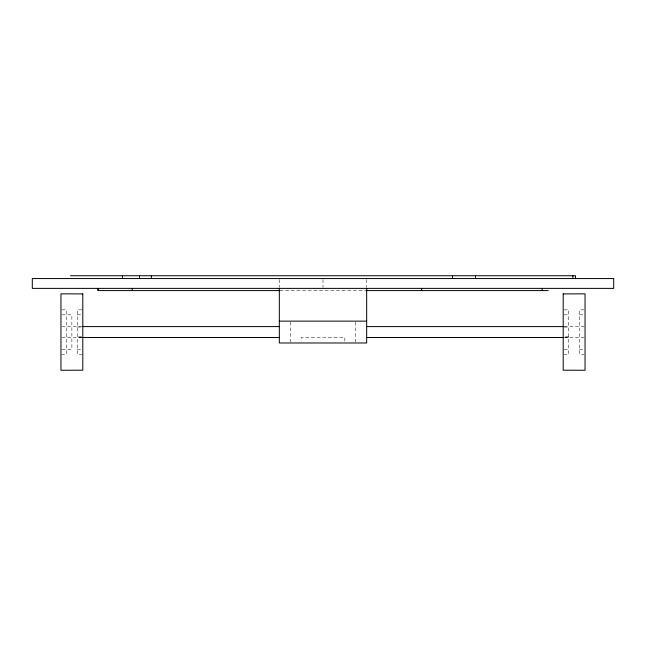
<?xml version="1.0" encoding="UTF-8"?>
<svg xmlns="http://www.w3.org/2000/svg" width="646" height="646" viewBox="0 0 646 646"><rect width="100%" height="100%" fill="white"/><g stroke="black" fill="none" stroke-linecap="round" stroke-linejoin="round"><path stroke-width="0.48" stroke-dasharray="3.23 2.42" d="M279.839 290.587L366.056 290.587M61.871 309.846L66.417 309.846L66.417 354.266L61.871 354.266M81.889 309.846L77.334 309.846L77.334 354.266L81.889 354.266M564.111 309.846L568.666 309.846L568.666 354.266L564.111 354.266M584.129 309.846L579.583 309.846L579.583 354.266L584.129 354.266M61.951 314.82L71.876 314.82L71.876 349.284L61.951 349.284M77.334 314.82L81.889 314.82M564.111 314.82L568.666 314.82M579.583 314.82L584.129 314.82M61.871 326.593L81.889 326.593M564.111 326.593L584.129 326.593M77.334 327.046L81.889 327.086M564.111 327.046L568.666 327.086M61.871 337.511L81.889 337.511M564.111 337.511L584.129 337.511M77.334 349.284L81.889 349.284M564.111 349.284L568.666 349.284M579.583 349.284L584.129 349.284M366.67 279.54L366.67 287.397M355.752 322.128L355.752 341.984M344.835 341.153L344.827 337.511L301.165 337.511L301.165 341.153M323 279.54L323 287.397M290.248 322.128L290.248 341.984M279.33 279.54L279.33 287.397M81.889 337.026L77.334 337.026L81.889 337.067M568.666 337.026L564.111 337.026L568.666 337.067"/><path stroke-width="0.97" d="M70.511 275.737L575.489 275.737L575.489 278.555M279.839 290.587L97.812 290.587L97.812 288.382M366.532 290.587L548.188 290.587M82.801 293.914L60.958 293.841L60.958 370.263L82.801 370.198L82.801 293.841M563.199 293.914L585.042 293.841L585.042 370.263L563.199 370.198L563.199 293.841M279.33 321.135L366.67 321.135M82.801 326.593L279.33 326.593M366.67 326.593L563.199 326.593M82.801 337.511L279.33 337.511M366.67 337.511L563.199 337.511M572.857 275.737L572.857 278.555M542.252 288.382L542.252 290.587M475.545 275.737L475.545 278.555M452.531 275.737L452.531 278.555M421.636 288.382L421.636 290.587M366.67 288.382L366.67 342.978L279.33 342.978L279.33 288.382M151.39 275.737L151.39 278.555M139.552 275.737L139.552 278.555M132.269 288.382L132.269 290.587M122.457 275.737L122.457 278.555M98.402 288.382L98.402 290.587M613.7 278.555L32.3 278.555L32.3 288.382L613.7 288.382L613.7 278.555"/></g></svg>
